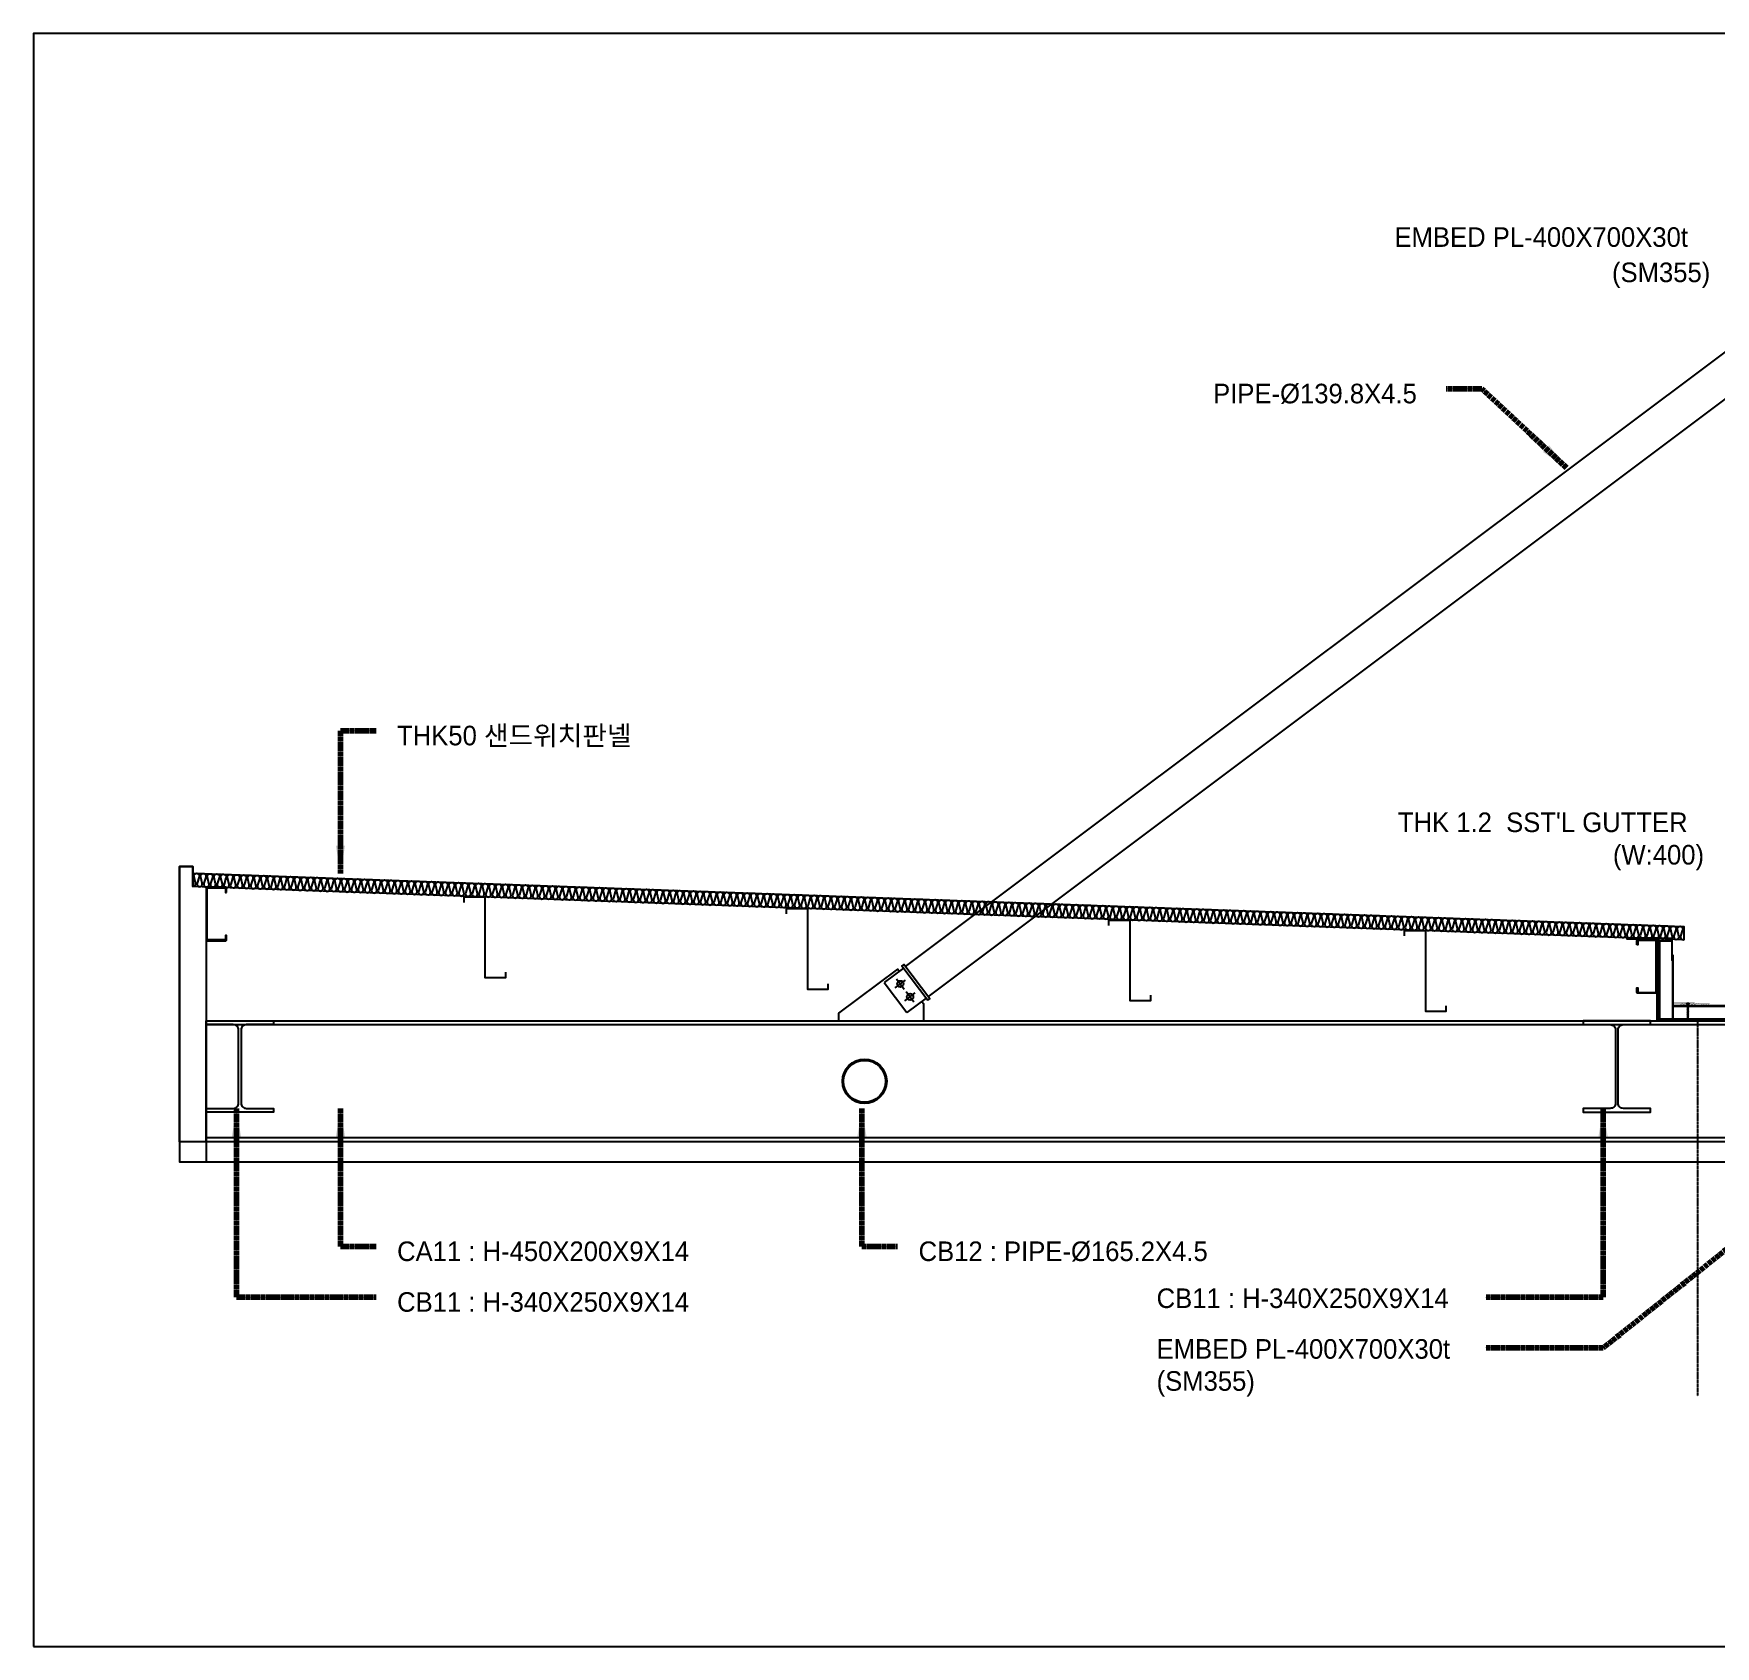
# Model space of a CAD drawing. Header units: millimetres. Extents: x 1454 to 41025, y 1456 to 28068.
# Drawn here: x 20294 to 32312, y 2965 to 14492 of the extents above; entities that cross this region are included whole.
import ezdxf
from ezdxf.xclip import XClip

# ---------------------------------------------------------------- set-up
doc = ezdxf.new("R2010")
doc.units = ezdxf.units.MM
doc.header["$XCLIPFRAME"] = 0
doc.linetypes.add('CEN', pattern=[35, 30, -2, 1, -2])
doc.linetypes.add('HIDDEN2', pattern=[0.1875, 0.125, -0.0625])
for name, color, linetype in [('4A.TEC TEXT', 7, 'Continuous'), ('5', 5, 'Continuous'), ('6', 6, 'Continuous'), ('7', 7, 'Continuous'), ('7DIM', 9, 'Continuous'), ('BOLT', 8, 'Continuous'), ('CEN', 1, 'CEN'), ('COR', 4, 'Continuous'), ('FIN', 6, 'Continuous'), ('INSUL', 8, 'Continuous'), ('MAIN B', 2, 'Continuous'), ('MAIN G', 2, 'Continuous'), ('PNL', 7, 'Continuous'), ('PR', 6, 'Continuous'), ('TPOSHEET', 7, 'Continuous'), ('~FLASHING', 4, 'Continuous')]:
    doc.layers.add(name, color=color, linetype=linetype)
doc.layers.add('DEFPOINT', color=135, linetype='Continuous', plot=False)
doc.styles.get("Standard").update_dxf_attribs({"font": 'txt.shx'})
doc.styles.add('돋움', font='')
doc.styles.get('돋움').set_extended_font_data('Dotum')
doc.dimstyles.get("Standard").update_dxf_attribs({"dimtxt": 3, "dimasz": 3, "dimexe": 1.25, "dimexo": 3, "dimgap": 1, "dimtad": 1, "dimdec": 0, "dimzin": 1, "dimdsep": 46, "dimlunit": 6, "dimtxsty": 'Standard', "dimcen": 2.5, "dimadec": 0, "dimazin": 0, "dimtfac": 1, "dimtdec": 0, "dimtix": 1, "dimtmove": 2, "dimatfit": 3, "dimfxl": 1, "dimtolj": 1, "dimtzin": 1, "dimarcsym": 0})

# ---------------------------------------------------------------- blocks, each defined once
blk = doc.blocks.new('A$C51EC2C76')
at = {"layer": '6'}
for p, q in [((25.1, 55.9), (25.4, 56.2)), ((33.3, 55.9), (25.1, 55.9)), ((25.1, 55.2), (25.1, 55.9)), ((25.1, 53.5), (25.1, 55.2)), ((33.3, 53.5), (25.1, 53.5)), ((25.4, 56.2), (32.9, 56.2)), ((31.8, 50.3), (26.6, 44.9)), ((31.8, 46.6), (26.6, 41.1)), ((31.8, 43.1), (26.6, 37.7)), ((31.8, 39.6), (26.6, 34.2)), ((31.8, 36.4), (26.6, 31)), ((31.8, 33.1), (26.6, 27.6)), ((31.8, 29.7), (26.6, 24.3)), ((31.8, 26.4), (26.6, 20.9)), ((31.8, 23.2), (26.6, 17.7)), ((31.8, 19.9), (26.6, 14.5)), ((31.8, 16.7), (26.6, 11.2)), ((31.8, 13.2), (26.6, 7.8)), ((31.8, 9.4), (26.6, 3.9)), ((27.2, 55.9), (27.2, 53.5)), ((28.6, 0.6), (28.6, 52.9)), ((28.6, 0.6), (29.2, 0)), ((29.2, 0), (29.8, 0.6)), ((29.8, 0.6), (29.8, 52.9)), ((31.1, 55.9), (31.1, 53.5)), ((32.9, 56.2), (33.3, 55.9)), ((33.3, 55.9), (33.3, 53.5))]:
    blk.add_line(p, q, dxfattribs=at)
at = {"layer": '6', "const_width": 0.71}
for points in [[(0.2, 54.1), (2.4, 52.9), (4.9, 52.9), (5.1, 53.1), (5.4, 53.7), (5.7, 54.1), (6, 54.5), (6.9, 55.1), (7.7, 55.3), (8.1, 55.3), (9, 55.1), (9.8, 54.4), (10, 54.1), (10.4, 53.5), (10.6, 53.1), (11.1, 52.9), (13.1, 52.9), (14.8, 52.9), (16.1, 52.9), (16.3, 53.3), (16.7, 54.1), (17.4, 55), (18.2, 55.7), (18.7, 55.9), (19.6, 56.2), (20.4, 56.1), (21.5, 55.8), (22.3, 55.1), (22.9, 54.5), (23.1, 54.1), (23.4, 53.6), (23.6, 53.2), (24.1, 52.9), (25.6, 52.9), (27.5, 52.9), (29.2, 52.9)], [(58.3, 54.1), (56.1, 52.9), (53.5, 52.9), (53.3, 53.1), (53, 53.7), (52.8, 54.1), (52.5, 54.5), (51.6, 55.1), (50.7, 55.3), (50.4, 55.3), (49.5, 55.1), (48.7, 54.4), (48.4, 54.1), (48.1, 53.5), (47.9, 53.1), (47.4, 52.9), (45.4, 52.9), (43.7, 52.9), (42.4, 52.9), (42.2, 53.3), (41.8, 54.1), (41.1, 55), (40.3, 55.7), (39.8, 55.9), (38.8, 56.2), (38, 56.1), (37, 55.8), (36.1, 55.1), (35.6, 54.5), (35.3, 54.1), (35.1, 53.6), (34.9, 53.2), (34.3, 52.9), (32.9, 52.9), (30.9, 52.9), (29.2, 52.9)]]:
    blk.add_lwpolyline(points, dxfattribs=at)
blk = doc.blocks.new('9asdfasdf')
at = {"layer": '5'}
for points in [[(49069580.7, 17999885.6), (49075128.6, 17999687.3), (49075128.6, 17999637.3), (49069578.6, 17999835.7), (49069578.6, 17999910.7), (49069528.6, 17999910.7), (49069528.6, 17998810.7), (49075728.7, 17998810.7)], [(49069628.6, 17999832.9), (49069628.6, 17998885.7), (49069528.6, 17998885.7), (49069528.6, 17999909.7), (49069578.6, 17999909.7), (49069578.6, 17999834.7)], [(49069628.6, 17999735.7), (49069628.6, 17998810.7)]]:
    blk.add_lwpolyline(points, dxfattribs=at)
at = {"layer": '7', "color": 8}
for points in [[(49071982.6, 17999335.7), (49071982.6, 17999363.7), (49072202, 17999528.2), (49072208, 17999520.2)], [(49072292, 17999408.2), (49072297.6, 17999400.7), (49072297.6, 17999335.7)]]:
    blk.add_lwpolyline(points, dxfattribs=at)
at = {"layer": 'BOLT', "color": 1}
for p, q in [((49072192.8, 17999458.8), (49072231.2, 17999487.6)), ((49072197.6, 17999492.4), (49072226.4, 17999454)), ((49072228.8, 17999410.8), (49072267.2, 17999439.6)), ((49072233.6, 17999444.4), (49072262.4, 17999406))]:
    blk.add_line(p, q, dxfattribs=at)
at = {"layer": 'BOLT', "color": 0}
for centre in [(49072212, 17999473.2), (49072248, 17999425.2)]:
    blk.add_circle(centre, 12, dxfattribs=at)
at = {"layer": 'COR'}
for points in [[(49075028.6, 17999637.4), (49074916.9, 17999639.8), (49074917, 17999644.8), (49075033.6, 17999642.3)], [(49074988.2, 17999644.2), (49074988.2, 17999643.2), (49075084, 17999641.4), (49075084, 17999561.3), (49075085, 17999561.3), (49075085, 17999642.2), (49074988.2, 17999644.2)], [(49075033.6, 17999642.3), (49075033.6, 17999340.7), (49075673.6, 17999340.7), (49075673.6, 17999598.1), (49075678.6, 17999598.1), (49075678.6, 17999335.7), (49075028.6, 17999335.7), (49075028.6, 17999637.4)]]:
    blk.add_lwpolyline(points, dxfattribs=at)
at = {"layer": 'FIN'}
blk.add_line((49075037.1, 17999633.5), (49075084, 17999633.5), dxfattribs=at)
at = {"layer": 'INSUL', "const_width": 0.5}
for points in [[(49075193.6, 17999398.4), (49075196.2, 17999395.4)], [(49075196.8, 17999398.4), (49075199.4, 17999395.4)], [(49075199.7, 17999398.4), (49075202.4, 17999395.4)], [(49075202.8, 17999398.4), (49075205.4, 17999395.4)], [(49075205.9, 17999398.4), (49075208.6, 17999395.4)], [(49075209, 17999398.4), (49075211.6, 17999395.4)], [(49075212.1, 17999398.4), (49075214.8, 17999395.4)], [(49075215.1, 17999398.4), (49075217.7, 17999395.4)], [(49075218.2, 17999398.4), (49075220.8, 17999395.4)], [(49075221.3, 17999398.4), (49075223.9, 17999395.4)]]:
    blk.add_lwpolyline(points, dxfattribs=at)
at = {"layer": 'MAIN B'}
for p, q in [((49072231.2, 17999537.5), (49075391.5, 18001907.7)), ((49072315.1, 17999425.7), (49075475.4, 18001795.8)), ((49072224, 17999532.2), (49072152, 17999478.2)), ((49072152, 17999478.2), (49072236, 17999366.2)), ((49072308, 17999420.2), (49072236, 17999366.2))]:
    blk.add_line(p, q, dxfattribs=at)
blk.add_lwpolyline([(49072313.9, 17999412.3), (49072321.1, 17999417.7), (49072225.2, 17999545.5), (49072218, 17999540.1)], close=True, dxfattribs=at)
at = {"layer": 'MAIN B', "color": 6}
for points in [[(49069878.6, 17999335.7), (49069878.6, 17999321.7), (49069778.1, 17999321.7, 0.414214), (49069758.1, 17999301.7), (49069758.1, 17999029.7, 0.414214), (49069778.1, 17999009.7), (49069878.6, 17999009.7), (49069878.6, 17998995.7), (49069628.6, 17998995.7), (49069628.6, 17999009.7), (49069729.1, 17999009.7, 0.414214), (49069749.1, 17999029.7), (49069749.1, 17999301.7, 0.414214), (49069729.1, 17999321.7), (49069628.6, 17999321.7), (49069628.6, 17999335.7)], [(49074753.6, 17999335.7), (49074753.6, 17999321.7), (49074854.1, 17999321.7, -0.414214), (49074874.1, 17999301.7), (49074874.1, 17999029.7, -0.414214), (49074854.1, 17999009.7), (49074753.6, 17999009.7), (49074753.6, 17998995.7), (49075003.6, 17998995.7), (49075003.6, 17999009.7), (49074903.1, 17999009.7, -0.414214), (49074883.1, 17999029.7), (49074883.1, 17999301.7, -0.414214), (49074903.1, 17999321.7), (49075003.6, 17999321.7), (49075003.6, 17999335.7)]]:
    blk.add_lwpolyline(points, format="xyb", close=True, dxfattribs=at)
for radius in [82.5, 78]:
    blk.add_circle((49072078.6, 17999110.7), radius, dxfattribs=at)
at = {"layer": 'MAIN G'}
for points in [[(49075718.7, 17998885.7), (49069628.6, 17998885.7), (49069628.6, 17999335.7), (49075718.7, 17999335.7)], [(49075718.7, 17998899.7), (49069628.6, 17998899.7), (49069628.6, 17999321.7), (49075718.7, 17999321.7)]]:
    blk.add_lwpolyline(points, dxfattribs=at)
at = {"layer": 'PNL'}
for p, q in [((49075037.1, 17999633.5), (49075037.1, 17999340.7)), ((49075038.1, 17999633.5), (49075038.1, 17999340.7)), ((49075086.1, 17999581.5), (49075086.1, 17999340.7)), ((49075087.1, 17999581.5), (49075087.1, 17999340.7)), ((49075673.6, 17999390.7), (49075087.1, 17999390.7)), ((49075673.6, 17999389.7), (49075087.1, 17999389.7)), ((49075673.6, 17999341.7), (49075037.1, 17999341.7)), ((49075673.6, 17999340.7), (49075037.1, 17999340.7)), ((49075087.1, 17999335.7), (49075678.6, 17999335.7))]:
    blk.add_line(p, q, dxfattribs=at)
at = {"layer": 'PR'}
for points in [[(49069703.6, 17999813.9), (49069703.6, 17999830.7, 0.414214), (49069700.4, 17999833.9), (49069631.8, 17999833.9, 0.414214), (49069628.6, 17999830.7), (49069628.6, 17999637.1, 0.414214), (49069631.8, 17999633.9), (49069700.4, 17999633.9, 0.414214), (49069703.6, 17999637.1), (49069703.6, 17999653.9), (49069700.4, 17999653.9), (49069700.4, 17999637.1), (49069631.8, 17999637.1), (49069631.8, 17999830.7), (49069700.4, 17999830.7), (49069700.4, 17999813.9)], [(49074953.6, 17999618.2), (49074953.6, 17999635, -0.414214), (49074956.8, 17999638.2), (49075025.4, 17999638.2, -0.414214), (49075028.6, 17999635), (49075028.6, 17999441.4, -0.414214), (49075025.4, 17999438.2), (49074956.8, 17999438.2, -0.414214), (49074953.6, 17999441.4), (49074953.6, 17999458.2), (49074956.8, 17999458.2), (49074956.8, 17999441.4), (49075025.4, 17999441.4), (49075025.4, 17999635), (49074956.8, 17999635), (49074956.8, 17999618.2)]]:
    blk.add_lwpolyline(points, format="xyb", close=True, dxfattribs=at)
for points in [[(49070587.9, 17999776.8), (49070587.9, 17999796.8), (49070665.9, 17999796.8), (49070665.9, 17999496.8), (49070743.9, 17999496.8), (49070743.9, 17999516.8)], [(49071787.9, 17999733.9), (49071787.9, 17999753.9), (49071865.9, 17999753.9), (49071865.9, 17999453.9), (49071943.9, 17999453.9), (49071943.9, 17999473.9)], [(49072987.9, 17999691), (49072987.9, 17999711), (49073065.9, 17999711), (49073065.9, 17999411), (49073143.9, 17999411), (49073143.9, 17999431)], [(49074088, 17999651.7), (49074088, 17999671.7), (49074166, 17999671.7), (49074166, 17999371.7), (49074244, 17999371.7), (49074244, 17999391.7)]]:
    blk.add_lwpolyline(points, dxfattribs=at)
at = {"layer": 'TPOSHEET', "const_width": 1.5}
for points in [[(49074927.3, 17999647.7), (49075086.6, 17999644.1)], [(49075086.6, 17999644.1), (49075086.6, 17999402.2), (49075167, 17999402.2), (49075185.5, 17999399.2), (49075224.4, 17999399.2)], [(49075670.6, 17999394.7), (49075086.6, 17999394.7)], [(49075086.6, 17999394.7), (49075620.7, 17999394.7)]]:
    blk.add_lwpolyline(points, dxfattribs=at)
at = {"layer": '~FLASHING'}
blk.add_lwpolyline([(49075132.6, 17999340.7), (49075132.6, 17999339.7), (49075033.6, 17999339.7, -0.414214), (49075032.6, 17999340.7), (49075032.6, 17999533), (49075033.6, 17999533), (49075033.6, 17999340.7)], format="xyb", close=True, dxfattribs=at)
at = {"layer": 'TPOSHEET'}
blk.add_blockref('A$C51EC2C76', (49075114, 17999343.8), dxfattribs=at)

msp = doc.modelspace()

# ---------------------------------------------------------------- linework, layer by layer
at = {"layer": '7DIM', "linetype": 'HIDDEN2', "ltscale": 10}
msp.add_line((32183.7, 7435.63), (32183.7, 4754.34), dxfattribs=at)
at = {"layer": 'DEFPOINT'}
msp.add_lwpolyline([(20293.87, 2964.98), (36247.66, 2964.98), (36247.66, 14491.59), (20293.87, 14491.59)], close=True, dxfattribs=at)
at = {"layer": 'INSUL'}
msp.add_lwpolyline([(21431.7, 8395.63, 0.52485566), (21450.57, 8420.99), (21440.24, 8465.36, -1.44919786), (21476.12, 8464.07), (21462.66, 8420.56, 0.52485566), (21479.67, 8393.92, 0.52485566), (21498.54, 8419.28), (21488.21, 8463.64, -1.44919786), (21524.09, 8462.36), (21510.63, 8418.84, 0.52485566), (21527.64, 8392.2, 0.52485566), (21546.51, 8417.56), (21536.18, 8461.93, -1.44919786), (21572.06, 8460.64), (21558.6, 8417.13, 0.52485566), (21575.61, 8390.49, 0.52485566), (21594.48, 8415.85), (21584.15, 8460.21, -1.44919786), (21620.03, 8458.93), (21606.56, 8415.42, 0.52485566), (21623.58, 8388.77, 0.52485566), (21642.45, 8414.13), (21632.12, 8458.5, -1.44919786), (21668, 8457.22), (21654.53, 8413.7, 0.52485566), (21671.55, 8387.06, 0.52485566), (21690.42, 8412.42), (21680.09, 8456.78, -1.44919786), (21715.97, 8455.5), (21702.5, 8411.99, 0.52485566), (21719.51, 8385.35, 0.52485566), (21738.38, 8410.7), (21728.06, 8455.07, -1.44919786), (21763.94, 8453.79), (21750.47, 8410.27, 0.52485566), (21767.48, 8383.63, 0.52485566), (21786.35, 8408.99), (21776.03, 8453.35, -1.44919786), (21811.91, 8452.07), (21798.44, 8408.56, 0.52485566), (21815.45, 8381.92, 0.52485566), (21834.32, 8407.27), (21824, 8451.64, -1.44919786), (21859.88, 8450.36), (21846.41, 8406.84, 0.52485566), (21863.42, 8380.2, 0.52485566), (21882.29, 8405.56), (21871.97, 8449.93, -1.44919786), (21907.85, 8448.64), (21894.38, 8405.13, 0.52485566), (21911.39, 8378.49, 0.52485566), (21930.26, 8403.85), (21919.94, 8448.21, -1.44919786), (21955.82, 8446.93), (21942.35, 8403.41, 0.52485566), (21959.36, 8376.77, 0.52485566), (21978.23, 8402.13), (21967.91, 8446.5, -1.44919786), (22003.79, 8445.21), (21990.32, 8401.7, 0.52485566), (22007.33, 8375.06, 0.52485566), (22026.2, 8400.42), (22015.88, 8444.78, -1.44919786), (22051.76, 8443.5), (22038.29, 8399.98, 0.52485566), (22055.3, 8373.34, 0.52485566), (22074.17, 8398.7), (22063.84, 8443.07, -1.44919786), (22099.73, 8441.78), (22086.26, 8398.27, 0.52485566), (22103.27, 8371.63, 0.52485566), (22122.14, 8396.99), (22111.81, 8441.35, -1.44919786), (22147.69, 8440.07), (22134.23, 8396.55, 0.52485566), (22151.24, 8369.91, 0.52485566), (22170.11, 8395.27), (22159.78, 8439.64, -1.44919786), (22195.66, 8438.35), (22182.2, 8394.84, 0.52485566), (22199.21, 8368.2, 0.52485566), (22218.08, 8393.56), (22207.75, 8437.92, -1.44919786), (22243.63, 8436.64), (22230.17, 8393.13, 0.52485566), (22247.18, 8366.48, 0.52485566), (22266.05, 8391.84), (22255.72, 8436.21, -1.44919786), (22291.6, 8434.93), (22278.14, 8391.41, 0.52485566), (22295.15, 8364.77, 0.52485566), (22314.02, 8390.13), (22303.69, 8434.49, -1.44919786), (22339.57, 8433.21), (22326.11, 8389.7, 0.52485566), (22343.12, 8363.06, 0.52485566), (22361.99, 8388.41), (22351.66, 8432.78, -1.44919786), (22387.54, 8431.5), (22374.07, 8387.98, 0.52485566), (22391.09, 8361.34, 0.52485566), (22409.96, 8386.7), (22399.63, 8431.06, -1.44919786), (22435.51, 8429.78), (22422.04, 8386.27, 0.52485566), (22439.06, 8359.63, 0.52485566), (22457.93, 8384.98), (22447.6, 8429.35, -1.44919786), (22483.48, 8428.07), (22470.01, 8384.55, 0.52485566), (22487.02, 8357.91, 0.52485566), (22505.89, 8383.27), (22495.57, 8427.64, -1.44919786), (22531.45, 8426.35), (22517.98, 8382.84, 0.52485566), (22534.99, 8356.2, 0.52485566), (22553.86, 8381.56), (22543.54, 8425.92, -1.44919786), (22579.42, 8424.64), (22565.95, 8381.12, 0.52485566), (22582.96, 8354.48, 0.52485566), (22601.83, 8379.84), (22591.51, 8424.21, -1.44919786), (22627.39, 8422.92), (22613.92, 8379.41, 0.52485566), (22630.93, 8352.77, 0.52485566), (22649.8, 8378.13), (22639.48, 8422.49, -1.44919786), (22675.36, 8421.21), (22661.89, 8377.69, 0.52485566), (22678.9, 8351.05, 0.52485566), (22697.77, 8376.41), (22687.45, 8420.78, -1.44919786), (22723.33, 8419.49), (22709.86, 8375.98, 0.52485566), (22726.87, 8349.34, 0.52485566), (22745.74, 8374.7), (22735.42, 8419.06, -1.44919786), (22771.3, 8417.78), (22757.83, 8374.26, 0.52485566), (22774.84, 8347.62, 0.52485566), (22793.71, 8372.98), (22783.38, 8417.35, -1.44919786), (22819.27, 8416.07), (22805.8, 8372.55, 0.52485566), (22822.81, 8345.91, 0.52485566), (22841.68, 8371.27), (22831.35, 8415.63, -1.44919786), (22867.24, 8414.35), (22853.77, 8370.84, 0.52485566), (22870.78, 8344.2, 0.52485566), (22889.65, 8369.55), (22879.32, 8413.92, -1.44919786), (22915.2, 8412.64), (22901.74, 8369.12, 0.52485566), (22918.75, 8342.48, 0.52485566), (22937.62, 8367.84), (22927.29, 8412.2, -1.44919786), (22963.17, 8410.92), (22949.71, 8367.41, 0.52485566), (22966.72, 8340.77, 0.52485566), (22985.59, 8366.12), (22975.26, 8410.49, -1.44919786), (23011.14, 8409.21), (22997.68, 8365.69, 0.52485566), (23014.69, 8339.05, 0.52485566), (23033.56, 8364.41), (23023.23, 8408.77, -1.44919786), (23059.11, 8407.49), (23045.65, 8363.98, 0.52485566), (23062.66, 8337.34, 0.52485566), (23081.53, 8362.69), (23071.2, 8407.06, -1.44919786), (23107.08, 8405.78), (23093.62, 8362.26, 0.52485566), (23110.63, 8335.62, 0.52485566), (23129.5, 8360.98), (23119.17, 8405.35, -1.44919786), (23155.05, 8404.06), (23141.58, 8360.55, 0.52485566), (23158.6, 8333.91, 0.52485566), (23177.47, 8359.27), (23167.14, 8403.63, -1.44919786), (23203.02, 8402.35), (23189.55, 8358.83, 0.52485566), (23206.57, 8332.19, 0.52485566), (23225.44, 8357.55), (23215.11, 8401.92, -1.44919786), (23250.99, 8400.63), (23237.52, 8357.12, 0.52485566), (23254.53, 8330.48, 0.52485566), (23273.4, 8355.84), (23263.08, 8400.2, -1.44919786), (23298.96, 8398.92), (23285.49, 8355.4, 0.52485566), (23302.5, 8328.76, 0.52485566), (23321.37, 8354.12), (23311.05, 8398.49, -1.44919786), (23346.93, 8397.2), (23333.46, 8353.69, 0.52485566), (23350.47, 8327.05, 0.52485566), (23369.34, 8352.41), (23359.02, 8396.77, -1.44919786), (23394.9, 8395.49), (23381.43, 8351.97, 0.52485566), (23398.44, 8325.33, 0.52485566), (23417.31, 8350.69), (23406.99, 8395.06, -1.44919786), (23442.87, 8393.78), (23429.4, 8350.26, 0.52485566), (23446.41, 8323.62, 0.52485566), (23465.28, 8348.98), (23454.96, 8393.34, -1.44919786), (23490.84, 8392.06), (23477.37, 8348.55, 0.52485566), (23494.38, 8321.91, 0.52485566), (23513.25, 8347.26), (23502.93, 8391.63, -1.44919786), (23538.81, 8390.35), (23525.34, 8346.83, 0.52485566), (23542.35, 8320.19, 0.52485566), (23561.22, 8345.55), (23550.89, 8389.91, -1.44919786), (23586.78, 8388.63), (23573.31, 8345.12, 0.52485566), (23590.32, 8318.48, 0.52485566), (23609.19, 8343.83), (23598.86, 8388.2, -1.44919786), (23634.75, 8386.92), (23621.28, 8343.4, 0.52485566), (23638.29, 8316.76, 0.52485566), (23657.16, 8342.12), (23646.83, 8386.48, -1.44919786), (23682.71, 8385.2), (23669.25, 8341.69, 0.52485566), (23686.26, 8315.05, 0.52485566), (23705.13, 8340.4), (23694.8, 8384.77, -1.44919786), (23730.68, 8383.49), (23717.22, 8339.97, 0.52485566), (23734.23, 8313.33, 0.52485566), (23753.1, 8338.69), (23742.77, 8383.06, -1.44919786), (23778.65, 8381.77), (23765.19, 8338.26, 0.52485566), (23782.2, 8311.62, 0.52485566), (23801.07, 8336.98), (23790.74, 8381.34, -1.44919786), (23826.62, 8380.06), (23813.16, 8336.54, 0.52485566), (23830.17, 8309.9, 0.52485566), (23849.04, 8335.26), (23838.71, 8379.63, -1.44919786), (23874.59, 8378.34), (23861.13, 8334.83, 0.52485566), (23878.14, 8308.19, 0.52485566), (23897.01, 8333.55), (23886.68, 8377.91, -1.44919786), (23922.56, 8376.63), (23909.09, 8333.11, 0.52485566), (23926.11, 8306.47, 0.52485566), (23944.98, 8331.83), (23934.65, 8376.2, -1.44919786), (23970.53, 8374.91), (23957.06, 8331.4, 0.52485566), (23974.08, 8304.76, 0.52485566), (23992.94, 8330.12), (23982.62, 8374.48, -1.44919786), (24018.5, 8373.2), (24005.03, 8329.69, 0.52485566), (24022.04, 8303.04, 0.52485566), (24040.91, 8328.4), (24030.59, 8372.77, -1.44919786), (24066.47, 8371.49), (24053, 8327.97, 0.52485566), (24070.01, 8301.33, 0.52485566), (24088.88, 8326.69), (24078.56, 8371.05, -1.44919786), (24114.44, 8369.77), (24100.97, 8326.26, 0.52485566), (24117.98, 8299.62, 0.52485566), (24136.85, 8324.97), (24126.53, 8369.34, -1.44919786), (24162.41, 8368.06), (24148.94, 8324.54, 0.52485566), (24165.95, 8297.9, 0.52485566), (24184.82, 8323.26), (24174.5, 8367.62, -1.44919786), (24210.38, 8366.34), (24196.91, 8322.83, 0.52485566), (24213.92, 8296.19, 0.52485566), (24232.79, 8321.54), (24222.47, 8365.91, -1.44919786), (24258.35, 8364.63), (24244.88, 8321.11, 0.52485566), (24261.89, 8294.47, 0.52485566), (24280.76, 8319.83), (24270.44, 8364.19, -1.44919786), (24306.32, 8362.91), (24292.85, 8319.4, 0.52485566), (24309.86, 8292.76, 0.52485566), (24328.73, 8318.11), (24318.4, 8362.48, -1.44919786), (24354.29, 8361.2), (24340.82, 8317.68, 0.52485566), (24357.83, 8291.04, 0.52485566), (24376.7, 8316.4), (24366.37, 8360.77, -1.44919786), (24402.26, 8359.48), (24388.79, 8315.97, 0.52485566), (24405.8, 8289.33, 0.52485566), (24424.67, 8314.69), (24414.34, 8359.05, -1.44919786), (24450.22, 8357.77), (24436.76, 8314.25, 0.52485566), (24453.77, 8287.61, 0.52485566), (24472.64, 8312.97), (24462.31, 8357.34, -1.44919786), (24498.19, 8356.05), (24484.73, 8312.54, 0.52485566), (24501.74, 8285.9, 0.52485566), (24520.61, 8311.26), (24510.28, 8355.62, -1.44919786), (24546.16, 8354.34), (24532.7, 8310.82, 0.52485566), (24549.71, 8284.18, 0.52485566), (24568.58, 8309.54), (24558.25, 8353.91, -1.44919786), (24594.13, 8352.62), (24580.67, 8309.11, 0.52485566), (24597.68, 8282.47, 0.52485566), (24616.55, 8307.83), (24606.22, 8352.19, -1.44919786), (24642.1, 8350.91), (24628.63, 8307.4, 0.52485566), (24645.65, 8280.75, 0.52485566), (24664.52, 8306.11), (24654.19, 8350.48, -1.44919786), (24690.07, 8349.2), (24676.6, 8305.68, 0.52485566), (24693.62, 8279.04, 0.52485566), (24712.49, 8304.4), (24702.16, 8348.76, -1.44919786), (24738.04, 8347.48), (24724.57, 8303.97, 0.52485566), (24741.58, 8277.33, 0.52485566), (24760.45, 8302.68), (24750.13, 8347.05, -1.44919786), (24786.01, 8345.77), (24772.54, 8302.25, 0.52485566), (24789.55, 8275.61, 0.52485566), (24808.42, 8300.97), (24798.1, 8345.33, -1.44919786), (24833.98, 8344.05), (24820.51, 8300.54, 0.52485566), (24837.52, 8273.9, 0.52485566), (24856.39, 8299.25), (24846.07, 8343.62, -1.44919786), (24881.95, 8342.34), (24868.48, 8298.82, 0.52485566), (24885.49, 8272.18, 0.52485566), (24904.36, 8297.54), (24894.04, 8341.9, -1.44919786), (24929.92, 8340.62), (24916.45, 8297.11, 0.52485566), (24933.46, 8270.47, 0.52485566), (24952.33, 8295.82), (24942.01, 8340.19, -1.44919786), (24977.89, 8338.91), (24964.42, 8295.39, 0.52485566), (24981.43, 8268.75, 0.52485566), (25000.3, 8294.11), (24989.98, 8338.48, -1.44919786), (25025.86, 8337.19), (25012.39, 8293.68, 0.52485566), (25029.4, 8267.04, 0.52485566), (25048.27, 8292.4), (25037.95, 8336.76, -1.44919786), (25073.83, 8335.48), (25060.36, 8291.96, 0.52485566), (25077.37, 8265.32, 0.52485566), (25096.24, 8290.68), (25085.91, 8335.05, -1.44919786), (25121.8, 8333.76), (25108.33, 8290.25, 0.52485566), (25125.34, 8263.61, 0.52485566), (25144.21, 8288.97), (25133.88, 8333.33, -1.44919786), (25169.76, 8332.05), (25156.3, 8288.53, 0.52485566), (25173.31, 8261.89, 0.52485566), (25192.18, 8287.25), (25181.85, 8331.62, -1.44919786), (25217.73, 8330.33), (25204.27, 8286.82, 0.52485566), (25221.28, 8260.18, 0.52485566), (25240.15, 8285.54), (25229.82, 8329.9, -1.44919786), (25265.7, 8328.62), (25252.24, 8285.11, 0.52485566), (25269.25, 8258.46, 0.52485566), (25288.12, 8283.82), (25277.79, 8328.19, -1.44919786), (25313.67, 8326.91), (25300.21, 8283.39, 0.52485566), (25317.22, 8256.75, 0.52485566), (25336.09, 8282.11), (25325.76, 8326.47, -1.44919786), (25361.64, 8325.19), (25348.18, 8281.68, 0.52485566), (25365.19, 8255.04, 0.52485566), (25384.06, 8280.39), (25373.73, 8324.76, -1.44919786), (25409.61, 8323.48), (25396.14, 8279.96, 0.52485566), (25413.16, 8253.32, 0.52485566), (25432.03, 8278.68), (25421.7, 8323.04, -1.44919786), (25457.58, 8321.76), (25444.11, 8278.25, 0.52485566), (25461.13, 8251.61, 0.52485566), (25480, 8276.96), (25469.67, 8321.33, -1.44919786), (25505.55, 8320.05), (25492.08, 8276.53, 0.52485566), (25509.09, 8249.89, 0.52485566), (25527.96, 8275.25), (25517.64, 8319.61, -1.44919786), (25553.52, 8318.33), (25540.05, 8274.82, 0.52485566), (25557.06, 8248.18, 0.52485566), (25575.93, 8273.53), (25565.61, 8317.9, -1.44919786), (25601.49, 8316.62), (25588.02, 8273.1, 0.52485566), (25605.03, 8246.46, 0.52485566), (25623.9, 8271.82), (25613.58, 8316.19, -1.44919786), (25649.46, 8314.9), (25635.99, 8271.39, 0.52485566), (25653, 8244.75, 0.52485566), (25671.87, 8270.11), (25661.55, 8314.47, -1.44919786), (25697.43, 8313.19), (25683.96, 8269.67, 0.52485566), (25700.97, 8243.03, 0.52485566), (25719.84, 8268.39), (25709.52, 8312.76, -1.44919786), (25745.4, 8311.47), (25731.93, 8267.96, 0.52485566), (25748.94, 8241.32, 0.52485566), (25767.81, 8266.68), (25757.49, 8311.04, -1.44919786), (25793.37, 8309.76), (25779.9, 8266.24, 0.52485566), (25796.91, 8239.6, 0.52485566), (25815.78, 8264.96), (25805.45, 8309.33, -1.44919786), (25841.34, 8308.04), (25827.87, 8264.53, 0.52485566), (25844.88, 8237.89, 0.52485566), (25863.75, 8263.25), (25853.42, 8307.61, -1.44919786), (25889.31, 8306.33), (25875.84, 8262.82, 0.52485566), (25892.85, 8236.17, 0.52485566), (25911.72, 8261.53), (25901.39, 8305.9, -1.44919786), (25937.27, 8304.62), (25923.81, 8261.1, 0.52485566), (25940.82, 8234.46, 0.52485566), (25959.69, 8259.82), (25949.36, 8304.18, -1.44919786), (25985.24, 8302.9), (25971.78, 8259.39, 0.52485566), (25988.79, 8232.75, 0.52485566), (26007.66, 8258.1), (25997.33, 8302.47, -1.44919786), (26033.21, 8301.19), (26019.75, 8257.67, 0.52485566), (26036.76, 8231.03, 0.52485566), (26055.63, 8256.39), (26045.3, 8300.75, -1.44919786), (26081.18, 8299.47), (26067.72, 8255.96, 0.52485566), (26084.73, 8229.32, 0.52485566), (26103.6, 8254.67), (26093.27, 8299.04, -1.44919786), (26129.15, 8297.76), (26115.69, 8254.24, 0.52485566), (26132.7, 8227.6, 0.52485566), (26151.57, 8252.96), (26141.24, 8297.32, -1.44919786), (26177.12, 8296.04), (26163.65, 8252.53, 0.52485566), (26180.67, 8225.89, 0.52485566), (26199.54, 8251.25), (26189.21, 8295.61, -1.44919786), (26225.09, 8294.33), (26211.62, 8250.81, 0.52485566), (26228.64, 8224.17, 0.52485566), (26247.51, 8249.53), (26237.18, 8293.9, -1.44919786), (26273.06, 8292.61), (26259.59, 8249.1, 0.52485566), (26276.6, 8222.46, 0.52485566), (26295.47, 8247.82), (26285.15, 8292.18, -1.44919786), (26321.03, 8290.9), (26307.56, 8247.38, 0.52485566), (26324.57, 8220.74, 0.52485566), (26343.44, 8246.1), (26333.12, 8290.47, -1.44919786), (26369, 8289.18), (26355.53, 8245.67, 0.52485566), (26372.54, 8219.03, 0.52485566), (26391.41, 8244.39), (26381.09, 8288.75, -1.44919786), (26416.97, 8287.47), (26403.5, 8243.95, 0.52485566), (26420.51, 8217.31, 0.52485566), (26439.38, 8242.67), (26429.06, 8287.04, -1.44919786), (26464.94, 8285.75), (26451.47, 8242.24, 0.52485566), (26468.48, 8215.6, 0.52485566), (26487.35, 8240.96), (26477.03, 8285.32, -1.44919786), (26512.91, 8284.04), (26499.44, 8240.53, 0.52485566), (26516.45, 8213.88, 0.52485566), (26535.32, 8239.24), (26525, 8283.61, -1.44919786), (26560.88, 8282.33), (26547.41, 8238.81, 0.52485566), (26564.42, 8212.17, 0.52485566), (26583.29, 8237.53), (26572.96, 8281.89, -1.44919786), (26608.85, 8280.61), (26595.38, 8237.1, 0.52485566), (26612.39, 8210.46, 0.52485566), (26631.26, 8235.81), (26620.93, 8280.18, -1.44919786), (26656.82, 8278.9), (26643.35, 8235.38, 0.52485566), (26660.36, 8208.74, 0.52485566), (26679.23, 8234.1), (26668.9, 8278.46, -1.44919786), (26704.78, 8277.18), (26691.32, 8233.67, 0.52485566), (26708.33, 8207.03, 0.52485566), (26727.2, 8232.38), (26716.87, 8276.75, -1.44919786), (26752.75, 8275.47), (26739.29, 8231.95, 0.52485566), (26756.3, 8205.31, 0.52485566), (26775.17, 8230.67), (26764.84, 8275.03, -1.44919786), (26800.72, 8273.75), (26787.26, 8230.24, 0.52485566), (26804.27, 8203.6, 0.52485566), (26823.14, 8228.96), (26812.81, 8273.32, -1.44919786), (26848.69, 8272.04), (26835.23, 8228.52, 0.52485566), (26852.24, 8201.88, 0.52485566), (26871.11, 8227.24), (26860.78, 8271.61, -1.44919786), (26896.66, 8270.32), (26883.2, 8226.81, 0.52485566), (26900.21, 8200.17, 0.52485566), (26919.08, 8225.53), (26908.75, 8269.89, -1.44919786), (26944.63, 8268.61), (26931.16, 8225.09, 0.52485566), (26948.18, 8198.45, 0.52485566), (26967.05, 8223.81), (26956.72, 8268.18, -1.44919786), (26992.6, 8266.89), (26979.13, 8223.38, 0.52485566), (26996.15, 8196.74, 0.52485566), (27015.01, 8222.1), (27004.69, 8266.46, -1.44919786), (27040.57, 8265.18), (27027.1, 8221.66, 0.52485566), (27044.11, 8195.02, 0.52485566), (27062.98, 8220.38), (27052.66, 8264.75, -1.44919786), (27088.54, 8263.46), (27075.07, 8219.95, 0.52485566), (27092.08, 8193.31, 0.52485566), (27110.95, 8218.67), (27100.63, 8263.03, -1.44919786), (27136.51, 8261.75), (27123.04, 8218.24, 0.52485566), (27140.05, 8191.59, 0.52485566), (27158.92, 8216.95), (27148.6, 8261.32, -1.44919786), (27184.48, 8260.04), (27171.01, 8216.52, 0.52485566), (27188.02, 8189.88, 0.52485566), (27206.89, 8215.24), (27196.57, 8259.6, -1.44919786), (27232.45, 8258.32), (27218.98, 8214.81, 0.52485566), (27235.99, 8188.17, 0.52485566), (27254.86, 8213.52), (27244.54, 8257.89, -1.44919786), (27280.42, 8256.61), (27266.95, 8213.09, 0.52485566), (27283.96, 8186.45, 0.52485566), (27302.83, 8211.81), (27292.51, 8256.17, -1.44919786), (27328.39, 8254.89), (27314.92, 8211.38, 0.52485566), (27331.93, 8184.74, 0.52485566), (27350.8, 8210.09), (27340.47, 8254.46, -1.44919786), (27376.36, 8253.18), (27362.89, 8209.66, 0.52485566), (27379.9, 8183.02, 0.52485566), (27398.77, 8208.38), (27388.44, 8252.74, -1.44919786), (27424.33, 8251.46), (27410.86, 8207.95, 0.52485566), (27427.87, 8181.31, 0.52485566), (27446.74, 8206.67), (27436.41, 8251.03, -1.44919786), (27472.29, 8249.75), (27458.83, 8206.23, 0.52485566), (27475.84, 8179.59, 0.52485566), (27494.71, 8204.95), (27484.38, 8249.32, -1.44919786), (27520.26, 8248.03), (27506.8, 8204.52, 0.52485566), (27523.81, 8177.88, 0.52485566), (27542.68, 8203.24), (27532.35, 8247.6, -1.44919786), (27568.23, 8246.32), (27554.77, 8202.8, 0.52485566), (27571.78, 8176.16, 0.52485566), (27590.65, 8201.52), (27580.32, 8245.89, -1.44919786), (27616.2, 8244.6), (27602.74, 8201.09, 0.52485566), (27619.75, 8174.45, 0.52485566), (27638.62, 8199.81), (27628.29, 8244.17, -1.44919786), (27664.17, 8242.89), (27650.7, 8199.37, 0.52485566), (27667.72, 8172.73, 0.52485566), (27686.59, 8198.09), (27676.26, 8242.46, -1.44919786), (27712.14, 8241.17), (27698.67, 8197.66, 0.52485566), (27715.69, 8171.02, 0.52485566), (27734.56, 8196.38), (27724.23, 8240.74, -1.44919786), (27760.11, 8239.46), (27746.64, 8195.95, 0.52485566), (27763.65, 8169.3, 0.52485566), (27782.52, 8194.66), (27772.2, 8239.03, -1.44919786), (27808.08, 8237.75), (27794.61, 8194.23, 0.52485566), (27811.62, 8167.59, 0.52485566), (27830.49, 8192.95), (27820.17, 8237.31, -1.44919786), (27856.05, 8236.03), (27842.58, 8192.52, 0.52485566), (27859.59, 8165.88, 0.52485566), (27878.46, 8191.23), (27868.14, 8235.6, -1.44919786), (27904.02, 8234.32), (27890.55, 8190.8, 0.52485566), (27907.56, 8164.16, 0.52485566), (27926.43, 8189.52), (27916.11, 8233.88, -1.44919786), (27951.99, 8232.6), (27938.52, 8189.09, 0.52485566), (27955.53, 8162.45, 0.52485566), (27974.4, 8187.8), (27964.08, 8232.17, -1.44919786), (27999.96, 8230.89), (27986.49, 8187.37, 0.52485566), (28003.5, 8160.73, 0.52485566), (28022.37, 8186.09), (28012.05, 8230.45, -1.44919786), (28047.93, 8229.17), (28034.46, 8185.66, 0.52485566), (28051.47, 8159.02, 0.52485566), (28070.34, 8184.38), (28060.02, 8228.74, -1.44919786), (28095.9, 8227.46), (28082.43, 8183.94, 0.52485566), (28099.44, 8157.3, 0.52485566), (28118.31, 8182.66), (28107.98, 8227.03, -1.44919786), (28143.87, 8225.74), (28130.4, 8182.23, 0.52485566), (28147.41, 8155.59, 0.52485566), (28166.28, 8180.95), (28155.95, 8225.31, -1.44919786), (28191.84, 8224.03), (28178.37, 8180.51, 0.52485566), (28195.38, 8153.87, 0.52485566), (28214.25, 8179.23), (28203.92, 8223.6, -1.44919786), (28239.8, 8222.31), (28226.34, 8178.8, 0.52485566), (28243.35, 8152.16, 0.52485566), (28262.22, 8177.52), (28251.89, 8221.88, -1.44919786), (28287.77, 8220.6), (28274.31, 8177.08, 0.52485566), (28291.32, 8150.44, 0.52485566), (28310.19, 8175.8), (28299.86, 8220.17, -1.44919786), (28335.74, 8218.88), (28322.28, 8175.37, 0.52485566), (28339.29, 8148.73, 0.52485566), (28358.16, 8174.09), (28347.83, 8218.45, -1.44919786), (28383.71, 8217.17), (28370.25, 8173.66, 0.52485566), (28387.26, 8147.01, 0.52485566), (28406.13, 8172.37), (28395.8, 8216.74, -1.44919786), (28431.68, 8215.46), (28418.21, 8171.94, 0.52485566), (28435.23, 8145.3, 0.52485566), (28454.1, 8170.66), (28443.77, 8215.02, -1.44919786), (28479.65, 8213.74), (28466.18, 8170.23, 0.52485566), (28483.2, 8143.59, 0.52485566), (28502.07, 8168.94), (28491.74, 8213.31, -1.44919786), (28527.62, 8212.03), (28514.15, 8168.51, 0.52485566), (28531.16, 8141.87, 0.52485566), (28550.03, 8167.23), (28539.71, 8211.59, -1.44919786), (28575.59, 8210.31), (28562.12, 8166.8, 0.52485566), (28579.13, 8140.16, 0.52485566), (28598, 8165.51), (28587.68, 8209.88, -1.44919786), (28623.56, 8208.6), (28610.09, 8165.08, 0.52485566), (28627.1, 8138.44, 0.52485566), (28645.97, 8163.8), (28635.65, 8208.17, -1.44919786), (28671.53, 8206.88), (28658.06, 8163.37, 0.52485566), (28675.07, 8136.73, 0.52485566), (28693.94, 8162.09), (28683.62, 8206.45, -1.44919786), (28719.5, 8205.17), (28706.03, 8161.65, 0.52485566), (28723.04, 8135.01, 0.52485566), (28741.91, 8160.37), (28731.59, 8204.74, -1.44919786), (28767.47, 8203.45), (28754, 8159.94, 0.52485566), (28771.01, 8133.3, 0.52485566), (28789.88, 8158.66), (28779.56, 8203.02, -1.44919786), (28815.44, 8201.74), (28801.97, 8158.22, 0.52485566), (28818.98, 8131.58, 0.52485566), (28837.85, 8156.94), (28827.53, 8201.31, -1.44919786), (28863.41, 8200.02), (28849.94, 8156.51, 0.52485566), (28866.95, 8129.87, 0.52485566), (28885.82, 8155.23), (28875.49, 8199.59, -1.44919786), (28911.38, 8198.31), (28897.91, 8154.79, 0.52485566), (28914.92, 8128.15, 0.52485566), (28933.79, 8153.51), (28923.46, 8197.88, -1.44919786), (28959.34, 8196.59), (28945.88, 8153.08, 0.52485566), (28962.89, 8126.44, 0.52485566), (28981.76, 8151.8), (28971.43, 8196.16, -1.44919786), (29007.31, 8194.88), (28993.85, 8151.37, 0.52485566), (29010.86, 8124.72, 0.52485566), (29029.73, 8150.08), (29019.4, 8194.45, -1.44919786), (29055.28, 8193.17), (29041.82, 8149.65, 0.52485566), (29058.83, 8123.01, 0.52485566), (29077.7, 8148.37), (29067.37, 8192.73, -1.44919786), (29103.25, 8191.45), (29089.79, 8147.94, 0.52485566), (29106.8, 8121.3, 0.52485566), (29125.67, 8146.65), (29115.34, 8191.02, -1.44919786), (29151.22, 8189.74), (29137.76, 8146.22, 0.52485566), (29154.77, 8119.58, 0.52485566), (29173.64, 8144.94), (29163.31, 8189.3, -1.44919786), (29199.19, 8188.02), (29185.72, 8144.51, 0.52485566), (29202.74, 8117.87, 0.52485566), (29221.61, 8143.22), (29211.28, 8187.59, -1.44919786), (29247.16, 8186.31), (29233.69, 8142.79, 0.52485566), (29250.71, 8116.15, 0.52485566), (29269.58, 8141.51), (29259.25, 8185.88, -1.44919786), (29295.13, 8184.59), (29281.66, 8141.08, 0.52485566), (29298.67, 8114.44, 0.52485566), (29317.54, 8139.8), (29307.22, 8184.16, -1.44919786), (29343.1, 8182.88), (29329.63, 8139.36, 0.52485566), (29346.64, 8112.72, 0.52485566), (29365.51, 8138.08), (29355.19, 8182.45, -1.44919786), (29391.07, 8181.16), (29377.6, 8137.65, 0.52485566), (29394.61, 8111.01, 0.52485566), (29413.48, 8136.37), (29403.16, 8180.73, -1.44919786), (29439.04, 8179.45), (29425.57, 8135.93, 0.52485566), (29442.58, 8109.29, 0.52485566), (29461.45, 8134.65), (29451.13, 8179.02, -1.44919786), (29487.01, 8177.73), (29473.54, 8134.22, 0.52485566), (29490.55, 8107.58, 0.52485566), (29509.42, 8132.94), (29499.1, 8177.3, -1.44919786), (29534.98, 8176.02), (29521.51, 8132.5, 0.52485566), (29538.52, 8105.86, 0.52485566), (29557.39, 8131.22), (29547.07, 8175.59, -1.44919786), (29582.95, 8174.3), (29569.48, 8130.79, 0.52485566), (29586.49, 8104.15, 0.52485566), (29605.36, 8129.51), (29595.03, 8173.87, -1.44919786), (29630.92, 8172.59), (29617.45, 8129.08, 0.52485566), (29634.46, 8102.43, 0.52485566), (29653.33, 8127.79), (29643, 8172.16, -1.44919786), (29678.89, 8170.88), (29665.42, 8127.36, 0.52485566), (29682.43, 8100.72, 0.52485566), (29701.3, 8126.08), (29690.97, 8170.44, -1.44919786), (29726.85, 8169.16), (29713.39, 8125.65, 0.52485566), (29730.4, 8099.01, 0.52485566), (29749.27, 8124.36), (29738.94, 8168.73, -1.44919786), (29774.82, 8167.45), (29761.36, 8123.93, 0.52485566), (29778.37, 8097.29, 0.52485566), (29797.24, 8122.65), (29786.91, 8167.01, -1.44919786), (29822.79, 8165.73), (29809.33, 8122.22, 0.52485566), (29826.34, 8095.58, 0.52485566), (29845.21, 8120.93), (29834.88, 8165.3, -1.44919786), (29870.76, 8164.02), (29857.3, 8120.5, 0.52485566), (29874.31, 8093.86, 0.52485566), (29893.18, 8119.22), (29882.85, 8163.59, -1.44919786), (29918.73, 8162.3), (29905.27, 8118.79, 0.52485566), (29922.28, 8092.15, 0.52485566), (29941.15, 8117.51), (29930.82, 8161.87, -1.44919786), (29966.7, 8160.59), (29953.23, 8117.07, 0.52485566), (29970.25, 8090.43, 0.52485566), (29989.12, 8115.79), (29978.79, 8160.16, -1.44919786), (30014.67, 8158.87), (30001.2, 8115.36, 0.52485566), (30018.22, 8088.72, 0.52485566), (30037.09, 8114.08), (30026.76, 8158.44, -1.44919786), (30062.64, 8157.16), (30049.17, 8113.64, 0.52485566), (30066.18, 8087, 0.52485566), (30085.05, 8112.36), (30074.73, 8156.73, -1.44919786), (30110.61, 8155.44), (30097.14, 8111.93, 0.52485566), (30114.15, 8085.29, 0.52485566), (30133.02, 8110.65), (30122.7, 8155.01, -1.44919786), (30158.58, 8153.73), (30145.11, 8110.21, 0.52485566), (30162.12, 8083.57, 0.52485566), (30180.99, 8108.93), (30170.67, 8153.3, -1.44919786), (30206.55, 8152.01), (30193.08, 8108.5, 0.52485566), (30210.09, 8081.86, 0.52485566), (30228.96, 8107.22), (30218.64, 8151.58, -1.44919786), (30254.52, 8150.3), (30241.05, 8106.79, 0.52485566), (30258.06, 8080.14, 0.52485566), (30276.93, 8105.5), (30266.61, 8149.87, -1.44919786), (30302.49, 8148.59), (30289.02, 8105.07, 0.52485566), (30306.03, 8078.43, 0.52485566), (30324.9, 8103.79), (30314.58, 8148.15, -1.44919786), (30350.46, 8146.87), (30336.99, 8103.36, 0.52485566), (30354, 8076.72, 0.52485566), (30372.87, 8102.07), (30362.54, 8146.44, -1.44919786), (30398.43, 8145.16), (30384.96, 8101.64, 0.52485566), (30401.97, 8075, 0.52485566), (30420.84, 8100.36), (30410.51, 8144.72, -1.44919786), (30446.4, 8143.44), (30432.93, 8099.93, 0.52485566), (30449.94, 8073.29, 0.52485566), (30468.81, 8098.64), (30458.48, 8143.01, -1.44919786), (30494.36, 8141.73), (30480.9, 8098.21, 0.52485566), (30497.91, 8071.57, 0.52485566), (30516.78, 8096.93), (30506.45, 8141.3, -1.44919786), (30542.33, 8140.01), (30528.87, 8096.5, 0.52485566), (30545.88, 8069.86, 0.52485566), (30564.75, 8095.22), (30554.42, 8139.58, -1.44919786), (30590.3, 8138.3), (30576.84, 8094.78, 0.52485566), (30593.85, 8068.14, 0.52485566), (30612.72, 8093.5), (30602.39, 8137.87, -1.44919786), (30638.27, 8136.58), (30624.81, 8093.07, 0.52485566), (30641.82, 8066.43, 0.52485566), (30660.69, 8091.79), (30650.36, 8136.15, -1.44919786), (30686.24, 8134.87), (30672.78, 8091.35, 0.52485566), (30689.79, 8064.71, 0.52485566), (30708.66, 8090.07), (30698.33, 8134.44, -1.44919786), (30734.21, 8133.15), (30720.74, 8089.64, 0.52485566), (30737.76, 8063, 0.52485566), (30756.63, 8088.36), (30746.3, 8132.72, -1.44919786), (30782.18, 8131.44), (30768.71, 8087.92, 0.52485566), (30785.73, 8061.28, 0.52485566), (30804.59, 8086.64), (30794.27, 8131.01, -1.44919786), (30830.15, 8129.72), (30816.68, 8086.21, 0.52485566), (30833.69, 8059.57, 0.52485566), (30852.56, 8084.93), (30842.24, 8129.29, -1.44919786), (30878.12, 8128.01), (30864.65, 8084.5, 0.52485566), (30881.66, 8057.85, 0.52485566), (30900.53, 8083.21), (30890.21, 8127.58, -1.44919786), (30926.09, 8126.3), (30912.62, 8082.78, 0.52485566), (30929.63, 8056.14, 0.52485566), (30948.5, 8081.5), (30938.18, 8125.86, -1.44919786), (30974.06, 8124.58), (30960.59, 8081.07, 0.52485566), (30977.6, 8054.43, 0.52485566), (30996.47, 8079.78), (30986.15, 8124.15, -1.44919786), (31022.03, 8122.87), (31008.56, 8079.35, 0.52485566), (31025.57, 8052.71, 0.52485566), (31044.44, 8078.07), (31034.12, 8122.43, -1.44919786), (31070, 8121.15), (31056.53, 8077.64, 0.52485566), (31073.54, 8051, 0.52485566), (31092.41, 8076.35), (31082.09, 8120.72, -1.44919786), (31117.97, 8119.44), (31104.5, 8075.92, 0.52485566), (31121.51, 8049.28, 0.52485566), (31140.38, 8074.64), (31130.05, 8119.01, -1.44919786), (31165.94, 8117.72), (31152.47, 8074.21, 0.52485566), (31169.48, 8047.57, 0.52485566), (31188.35, 8072.93), (31178.02, 8117.29, -1.44919786), (31213.91, 8116.01), (31200.44, 8072.49, 0.52485566), (31217.45, 8045.85, 0.52485566), (31236.32, 8071.21), (31225.99, 8115.58, -1.44919786), (31261.87, 8114.29), (31248.41, 8070.78, 0.52485566), (31265.42, 8044.14, 0.52485566), (31284.29, 8069.5), (31273.96, 8113.86, -1.44919786), (31309.84, 8112.58), (31296.38, 8069.06, 0.52485566), (31313.39, 8042.42, 0.52485566), (31332.26, 8067.78), (31321.93, 8112.15, -1.44919786), (31357.81, 8110.86), (31344.35, 8067.35, 0.52485566), (31361.36, 8040.71, 0.52485566), (31380.23, 8066.07), (31369.9, 8110.43, -1.44919786), (31405.78, 8109.15), (31392.32, 8065.63, 0.52485566), (31409.33, 8038.99, 0.52485566), (31428.2, 8064.35), (31417.87, 8108.72, -1.44919786), (31453.75, 8107.44), (31440.28, 8063.92, 0.52485566), (31457.3, 8037.28, 0.52485566), (31476.17, 8062.64), (31465.84, 8107, -1.44919786), (31501.72, 8105.72), (31488.25, 8062.21, 0.52485566), (31505.27, 8035.57, 0.52485566), (31524.14, 8060.92), (31513.81, 8105.29, -1.44919786), (31549.69, 8104.01), (31536.22, 8060.49, 0.52485566), (31553.23, 8033.85, 0.52485566), (31572.1, 8059.21), (31561.78, 8103.57, -1.44919786), (31597.66, 8102.29), (31584.19, 8058.78, 0.52485566), (31601.2, 8032.14, 0.52485566), (31620.07, 8057.49), (31609.75, 8101.86, -1.44919786), (31645.63, 8100.58), (31632.16, 8057.06, 0.52485566), (31649.17, 8030.42, 0.52485566), (31668.04, 8055.78), (31657.72, 8100.14, -1.44919786), (31693.6, 8098.86), (31680.13, 8055.35, 0.52485566), (31697.14, 8028.71, 0.52485566), (31716.01, 8054.06), (31705.69, 8098.43, -1.44919786), (31741.57, 8097.15), (31728.1, 8053.63, 0.52485566), (31745.11, 8026.99, 0.52485566), (31763.98, 8052.35), (31753.66, 8096.72, -1.44919786), (31789.54, 8095.43), (31776.07, 8051.92, 0.52485566), (31793.08, 8025.28, 0.52485566), (31811.95, 8050.64), (31801.63, 8095, -1.44919786), (31837.51, 8093.72), (31824.04, 8050.2, 0.52485566), (31841.05, 8023.56, 0.52485566), (31859.92, 8048.92), (31849.6, 8093.29, -1.44919786), (31885.48, 8092), (31872.01, 8048.49, 0.52485566), (31889.02, 8021.85, 0.52485566), (31907.89, 8047.21), (31897.56, 8091.57, -1.44919786), (31933.45, 8090.29), (31919.98, 8046.77, 0.52485566), (31936.99, 8020.13, 0.52485566), (31955.86, 8045.49), (31945.53, 8089.86, -1.44919786), (31981.41, 8088.57), (31967.95, 8045.06, 0.52485566), (31984.96, 8018.42, 0.52485566), (32003.83, 8043.78), (31993.5, 8088.14, -1.44919786), (32029.38, 8086.86), (32015.92, 8043.34, 0.52485566), (32032.93, 8016.7, 0.52485566), (32051.8, 8042.06), (32041.47, 8086.43, -1.44919786), (32077.35, 8085.15), (32063.89, 8041.63, 0.52485566), (32080.9, 8014.99, 0.09019147), (32087.7, 8015.98, 0.09019147)], format="xyb", dxfattribs=at)

# ---------------------------------------------------------------- block references
ref = msp.add_blockref('9asdfasdf', (-94192159.26, -34551288.84), dxfattribs=dict(xscale=1.92, yscale=1.92, zscale=1.92))
XClip(ref).set_block_clipping_path([(49068569.339484401, 17997007.1957734562), (49077086.9368705824, 18003010.6385775916)])

# ---------------------------------------------------------------- texts
at = {"layer": '4A.TEC TEXT', "style": '돋움'}
for s, p in [('EMBED PL-400X700X30t', (30019.05, 12967.58)), ('(SM355)', (31573.38, 12715.48)), ('PIPE-Ø139.8X4.5', (28722.9, 11849.25)), ('THK50 샌드위치판넬', (22891.28, 9404.87)), (" THK 1.2  SST'L GUTTER", (29992.38, 8784.87)), ('(W:400)', (31580.04, 8552.77)), ('CA11 : H-450X200X9X14', (22891.28, 5718.92)), ('CB12 : PIPE-Ø165.2X4.5', (26617.95, 5718.92)), ('CB11 : H-340X250X9X14', (22891.28, 5356.53)), ('CB11 : H-340X250X9X14', (28319.08, 5383.2)), ('EMBED PL-400X700X30t', (28319.08, 5020.81)), ('(SM355)', (28319.08, 4791.75))]:
    msp.add_text(s, height=140, dxfattribs=at).set_placement(p)

# ---------------------------------------------------------------- leaders
at = {"layer": 'CEN'}
for points in [[(31248.19, 11388.98), (30643.37, 11952.84), (30389.01, 11952.84)], [(22486.57, 8487.86), (22486.57, 9508.46), (22740.93, 9508.46)], [(21743.21, 6808.64), (21743.21, 5460.12), (22740.93, 5460.12)], [(22486.57, 6808.64), (22486.57, 5822.51), (22740.93, 5822.51)], [(26213.24, 6808.64), (26213.24, 5822.51), (26467.59, 5822.51)], [(31509.75, 6808.64), (31509.75, 5460.12), (30668.34, 5460.12)], [(33213.37, 6460.71), (31509.75, 5097.73), (30668.34, 5097.73)]]:
    msp.add_leader(points, dimstyle='Standard', override={"dimscale": 10, "dimtxt": 3, "dimasz": 20, "dimexe": 2, "dimexo": 5, "dimgap": 1, "dimtad": 1, "dimtih": 0, "dimtoh": 0, "dimdec": 0, "dimlunit": 6, "dimdle": 2, "dimclrd": 256, "dimclre": 256, "dimclrt": 3, "dimtdec": 0, "dimtix": 1, "dimtofl": 1, "dimtmove": 2, "dimlwd": 65535, "dimlwe": 65535}, dxfattribs=at)

doc.saveas('drawing.dxf')
